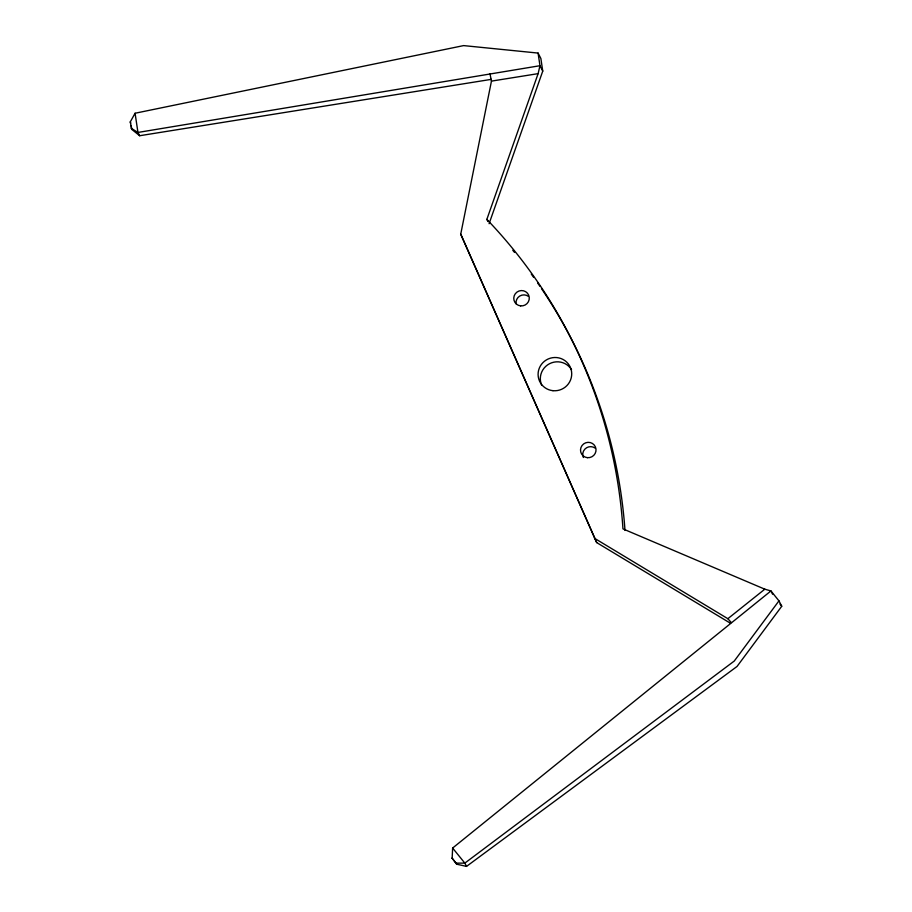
<?xml version="1.0" encoding="UTF-8"?>
<svg xmlns="http://www.w3.org/2000/svg" width="912" height="912" viewBox="0 0 912 912"><rect width="100%" height="100%" fill="white"/><g stroke="black" fill="none" stroke-linecap="round" stroke-linejoin="round"><path stroke-width="1.37" d="M452.158 858.181L452.626 848.046L770.936 590.942L778.962 600.86L781.755 606.263L737.044 666.455L466.522 866.4L456.73 864.211L452.158 858.181L456.73 864.211M730.079 623.021L596.699 542.594L460.731 234.156L491.454 81.122L489.961 73.724M772.601 594.191L770.936 590.942L764.815 589.186L622.953 528.88A510.8 501.76 -27.3 0 0 486.848 219.382L538.114 73.644L539.961 65.71L538.08 53.078L463.615 45.6L135.079 113.248L130.245 121.957L131.75 129.356L139.65 135.728L491.34 79.355M489.083 223.702L542.754 71.113L540.873 58.482L538.08 53.078M778.962 600.86L734.251 661.052L464.835 863.117L456.171 863.14M594.464 538.262L727.856 618.701L764.815 589.186M491.454 81.122L538.114 73.644M131.191 128.273L137.951 132.445L139.65 135.728M727.856 618.701L731.31 622.577M779.965 604.063L781.755 606.263M452.626 848.046L464.835 863.117L466.522 866.4M542.754 71.113L539.961 65.71L137.951 132.445L135.079 113.248M486.848 219.382L487.966 221.536M460.731 234.156L596.699 542.594M130.245 121.957L130.804 123.029M131.18 125.56L131.75 129.356M541.705 385.286A16.883 16.576 -27.3 0 1 549.469 363.751A16.883 16.576 -27.3 0 1 571.562 369.702M583.384 457.493A7.786 7.649 -27.3 0 1 595.137 448.111M516.089 303.799A7.786 7.649 -27.3 0 1 528.39 296.332M541.5 288.614A510.8 501.76 -27.3 0 1 625.005 530.465M512.772 250.287A510.8 501.76 -27.3 0 1 514.516 252.396M531.274 274.056A510.8 501.76 -27.3 0 1 533.68 277.385M537.635 282.971A510.8 501.76 -27.3 0 1 539.961 286.345M552.968 390.689A16.883 16.576 -27.3 0 0 570.342 367.308A16.883 16.576 -27.3 0 0 541.409 364.401A16.883 16.576 -27.3 0 0 552.968 390.689M587.385 457.664A7.786 7.649 -27.3 0 0 595.399 446.869A7.786 7.649 -27.3 0 0 582.05 445.523A7.786 7.649 -27.3 0 0 587.385 457.664M520.638 305.885A7.786 7.649 -27.3 0 0 528.652 295.089A7.786 7.649 -27.3 0 0 515.303 293.744A7.786 7.649 -27.3 0 0 520.638 305.885"/></g></svg>
